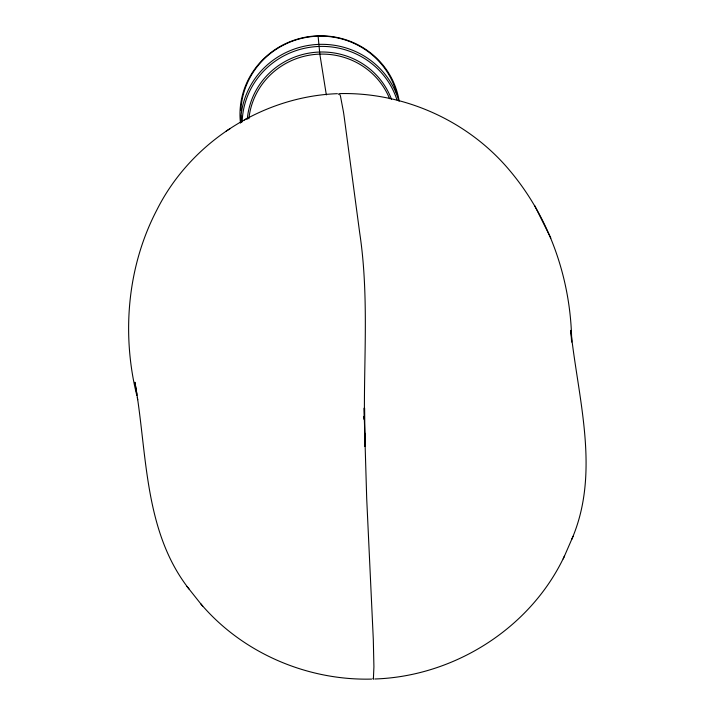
<?xml version="1.0" encoding="UTF-8"?>
<svg xmlns="http://www.w3.org/2000/svg" width="715" height="715" viewBox="0 0 715 715"><rect width="100%" height="100%" fill="white"/><g stroke="black" fill="none" stroke-linecap="round" stroke-linejoin="round"><path stroke-width="1.07" d="M318.05 36.313L318.077 35.777L319.82 54.072L326.335 94.898M571.732 539.405C600.68 472.552 578.069 398.89 570.793 330.393L571.553 341.028M374.767 678.991C454.079 676.426 530.61 628.217 564.457 556.011M563.206 558.933L573.064 536.304M338.365 94.3L339.339 93.585L340.42 95.873L343.45 111.844A768.393 19.341 88.2 0 1 344.496 119.164L359.717 233.019C369.003 294.714 363.819 357.277 364.462 419.356M337.382 93.674C262.182 96.454 190.467 142.669 156.844 209.987C127.324 266.472 121.514 333.959 136.842 395.511M226.262 130.988L229.944 128.789M244.387 119.986L247.319 118.243M340.304 93.585C404.538 92.271 468.405 121.076 509.652 170.438C549.817 217.995 571.124 280.021 571.696 342.074M371.603 679.089C307.236 680.707 242.448 653.018 200.701 603.719M136.896 394.188L134.903 382.239C147.406 451.54 143.134 530.494 189.091 589.089M186.972 586.434L202.694 606.222M550.836 238.122L534.57 205.393M372.962 678.347L373.382 679.25L373.918 666.738L373.302 639.344L366.706 498.686L364.024 408.247M137.28 397.603L137.727 399.694M364.784 436.4L365.007 446.258L364.623 408.229M364.721 433.058L365.007 446.258M363.908 419.294A111.308 2.797 88.2 0 1 363.855 416.38M248.9 118.779A73.064 70.982 -7.7 0 1 311.534 54.84A73.064 70.982 -7.7 0 1 389.595 98.715M241.33 122.453A79.195 76.943 -7.7 0 1 240.839 115.553M240.875 110.602A79.195 76.943 -7.7 0 1 311.749 36.599A79.195 76.943 -7.7 0 1 396.691 93.62M240.499 123.132A80.107 77.828 -7.7 0 1 309.345 36.59A80.107 77.828 -7.7 0 1 399.158 101.146M240.669 122.194A80.652 78.355 -7.7 0 1 310.766 45.081A80.652 78.355 -7.7 0 1 398.836 100.815M242.171 121.925A79.258 77.005 -7.7 0 1 310.48 47.208A79.258 77.005 -7.7 0 1 396.968 99.886M247.31 119.199A74.449 72.331 -7.7 0 1 311.624 52.713A74.449 72.331 -7.7 0 1 391.516 99.376"/></g></svg>
